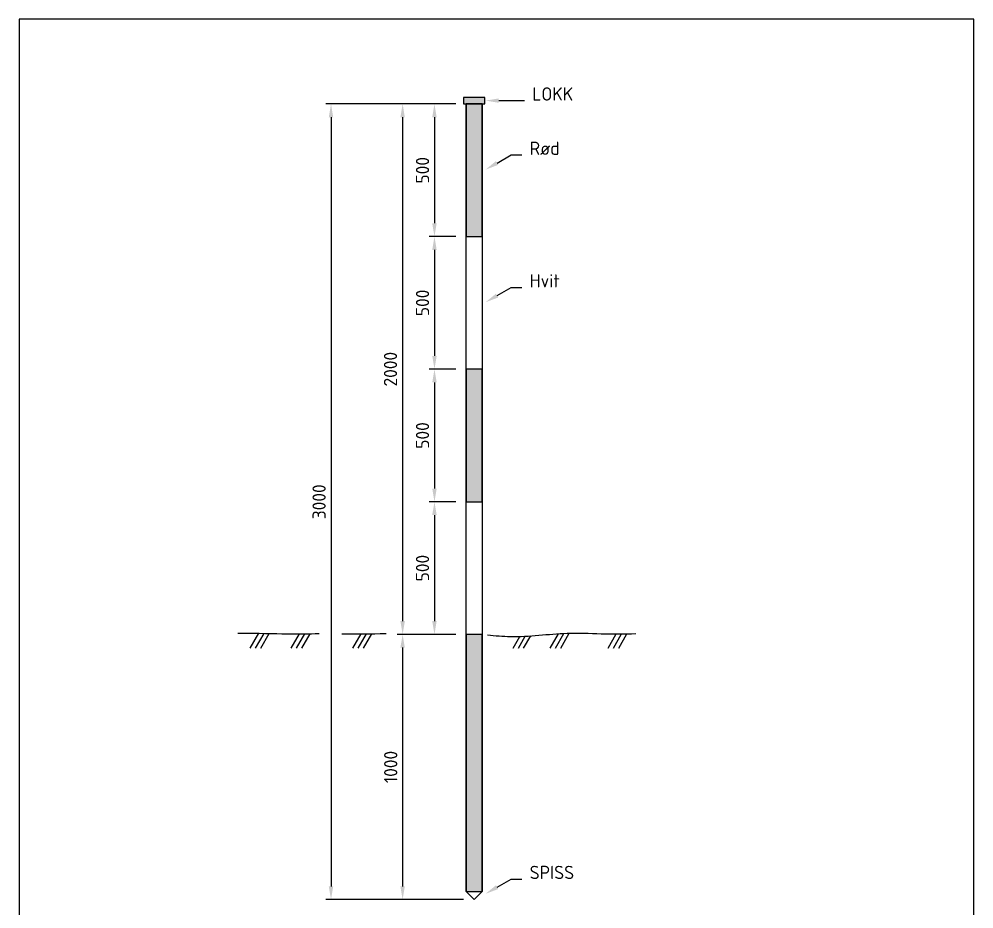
# Model space of a CAD drawing. Header units: millimetres. Extents: x 0 to 3600, y 0 to 5540.
# Drawn here: x 0 to 3600, y 2185 to 5540 of the extents above; entities that cross this region are included whole.
import ezdxf
from ezdxf import colors
from ezdxf.entities.mleader import LeaderData, LeaderLine
from ezdxf.math import Vec2, Vec3

# ---------------------------------------------------------------- set-up
doc = ezdxf.new("R2010")
doc.units = ezdxf.units.MM
for name, color, linetype in [('DIM-ISO_1-10', 4, 'Continuous'), ('RAMME', 7, 'Continuous'), ('Skravur-Sort', 250, 'Continuous'), ('Stolpe', 7, 'Continuous'), ('Strek-tynn', 8, 'Continuous')]:
    doc.layers.add(name, color=color, linetype=linetype)
doc.layers.add('Skravur-grå', color=7, linetype='Continuous', true_color=0xd3d3d3)
doc.layers.add('Skravur-Rød', color=1, linetype='Continuous', true_color=0xff0000)
doc.layers.add('Stolpe-kontur', color=4, linetype='Continuous', plot=False)
doc.styles.add('ISO25', font='ISO3098.shx')
doc.dimstyles.new('DIM-ISO_1-20', dxfattribs={"dimscale": 20, "dimtxt": 2.5, "dimasz": 2.5, "dimexe": 1, "dimexo": 2, "dimgap": 1, "dimtad": 1, "dimdec": 0, "dimdsep": 46, "dimtxsty": 'ISO25', "dimcen": 0, "dimclrd": 256, "dimclre": 256, "dimclrt": 2, "dimadec": 0, "dimazin": 0, "dimtp": 0.1, "dimtm": 0.1, "dimtfac": 0.71, "dimtdec": 0, "dimtmove": 0, "dimatfit": 3, "dimfxl": 1, "dimtzin": 0, "dimarcsym": 0})

# ---------------------------------------------------------------- blocks, each defined once
blk = doc.blocks.new('*D8')
at = {"layer": 'Defpoints', "color": 0, "transparency": 16777216}
for p in [(1686.1, 5220), (1566.1, 4720), (1686.1, 4720)]:
    blk.add_point(p, dxfattribs=at)
at = {"layer": 'DIM-ISO_1-10', "lineweight": -2, "transparency": 16777216}
for p, q in [((1646.1, 5220), (1546.1, 5220)), ((1566.1, 5170), (1566.1, 4770)), ((1646.1, 4720), (1546.1, 4720))]:
    blk.add_line(p, q, dxfattribs=at)
at = {"layer": 'DIM-ISO_1-10', "transparency": 16777216}
for points in [[(1557.7, 5170), (1574.4, 5170), (1566.1, 5220)], [(1557.7, 4770), (1574.4, 4770), (1566.1, 4720)]]:
    blk.add_solid(points, dxfattribs=at)
at = {"layer": 'DIM-ISO_1-10', "color": 2, "transparency": 16777216, "insert": (1521.1, 4970), "char_height": 50, "attachment_point": 5, "rotation": 90, "style": 'ISO25'}
blk.add_mtext('500', dxfattribs=at)
blk = doc.blocks.new('*D9')
at = {"layer": 'Defpoints', "color": 0, "transparency": 16777216}
for p in [(1686.1, 4720), (1566.1, 4220), (1686.1, 4220)]:
    blk.add_point(p, dxfattribs=at)
at = {"layer": 'DIM-ISO_1-10', "lineweight": -2, "transparency": 16777216}
for p, q in [((1646.1, 4720), (1546.1, 4720)), ((1566.1, 4670), (1566.1, 4270)), ((1646.1, 4220), (1546.1, 4220))]:
    blk.add_line(p, q, dxfattribs=at)
at = {"layer": 'DIM-ISO_1-10', "transparency": 16777216}
for points in [[(1557.7, 4670), (1574.4, 4670), (1566.1, 4720)], [(1557.7, 4270), (1574.4, 4270), (1566.1, 4220)]]:
    blk.add_solid(points, dxfattribs=at)
at = {"layer": 'DIM-ISO_1-10', "color": 2, "transparency": 16777216, "insert": (1521.1, 4470), "char_height": 50, "attachment_point": 5, "rotation": 90, "style": 'ISO25'}
blk.add_mtext('500', dxfattribs=at)
blk = doc.blocks.new('*D10')
at = {"layer": 'Defpoints', "color": 0, "transparency": 16777216}
for p in [(1686.1, 4220), (1566.1, 3720), (1686.1, 3720)]:
    blk.add_point(p, dxfattribs=at)
at = {"layer": 'DIM-ISO_1-10', "lineweight": -2, "transparency": 16777216}
for p, q in [((1646.1, 4220), (1546.1, 4220)), ((1566.1, 4170), (1566.1, 3770)), ((1646.1, 3720), (1546.1, 3720))]:
    blk.add_line(p, q, dxfattribs=at)
at = {"layer": 'DIM-ISO_1-10', "transparency": 16777216}
for points in [[(1557.7, 4170), (1574.4, 4170), (1566.1, 4220)], [(1557.7, 3770), (1574.4, 3770), (1566.1, 3720)]]:
    blk.add_solid(points, dxfattribs=at)
at = {"layer": 'DIM-ISO_1-10', "color": 2, "transparency": 16777216, "insert": (1521.1, 3970), "char_height": 50, "attachment_point": 5, "rotation": 90, "style": 'ISO25'}
blk.add_mtext('500', dxfattribs=at)
blk = doc.blocks.new('*D11')
at = {"layer": 'Defpoints', "color": 0, "transparency": 16777216}
for p in [(1686.1, 3720), (1566.1, 3220), (1686.1, 3220)]:
    blk.add_point(p, dxfattribs=at)
at = {"layer": 'DIM-ISO_1-10', "lineweight": -2, "transparency": 16777216}
for p, q in [((1646.1, 3720), (1546.1, 3720)), ((1566.1, 3670), (1566.1, 3270)), ((1646.1, 3220), (1546.1, 3220))]:
    blk.add_line(p, q, dxfattribs=at)
at = {"layer": 'DIM-ISO_1-10', "transparency": 16777216}
for points in [[(1557.7, 3670), (1574.4, 3670), (1566.1, 3720)], [(1557.7, 3270), (1574.4, 3270), (1566.1, 3220)]]:
    blk.add_solid(points, dxfattribs=at)
at = {"layer": 'DIM-ISO_1-10', "color": 2, "transparency": 16777216, "insert": (1521.1, 3470), "char_height": 50, "attachment_point": 5, "rotation": 90, "style": 'ISO25'}
blk.add_mtext('500', dxfattribs=at)
blk = doc.blocks.new('*D12')
at = {"layer": 'Defpoints', "color": 0, "transparency": 16777216}
for p in [(1686.1, 3220), (1446.1, 2220), (1716.1, 2220)]:
    blk.add_point(p, dxfattribs=at)
at = {"layer": 'DIM-ISO_1-10', "lineweight": -2, "transparency": 16777216}
for p, q in [((1646.1, 3220), (1426.1, 3220)), ((1446.1, 3170), (1446.1, 2270)), ((1676.1, 2220), (1426.1, 2220))]:
    blk.add_line(p, q, dxfattribs=at)
at = {"layer": 'DIM-ISO_1-10', "transparency": 16777216}
for points in [[(1437.7, 3170), (1454.4, 3170), (1446.1, 3220)], [(1437.7, 2270), (1454.4, 2270), (1446.1, 2220)]]:
    blk.add_solid(points, dxfattribs=at)
at = {"layer": 'DIM-ISO_1-10', "color": 2, "transparency": 16777216, "insert": (1401.1, 2720), "char_height": 50, "attachment_point": 5, "rotation": 90, "style": 'ISO25'}
blk.add_mtext('1000', dxfattribs=at)
blk = doc.blocks.new('*D13')
at = {"layer": 'Defpoints', "color": 0, "transparency": 16777216}
for p in [(1686.1, 5220), (1446.1, 3220), (1686.1, 3220)]:
    blk.add_point(p, dxfattribs=at)
at = {"layer": 'DIM-ISO_1-10', "lineweight": -2, "transparency": 16777216}
for p, q in [((1646.1, 5220), (1426.1, 5220)), ((1446.1, 5170), (1446.1, 3270)), ((1646.1, 3220), (1426.1, 3220))]:
    blk.add_line(p, q, dxfattribs=at)
at = {"layer": 'DIM-ISO_1-10', "transparency": 16777216}
for points in [[(1437.7, 5170), (1454.4, 5170), (1446.1, 5220)], [(1437.7, 3270), (1454.4, 3270), (1446.1, 3220)]]:
    blk.add_solid(points, dxfattribs=at)
at = {"layer": 'DIM-ISO_1-10', "color": 2, "transparency": 16777216, "insert": (1400.2, 4220), "char_height": 50, "attachment_point": 5, "rotation": 90, "style": 'ISO25'}
blk.add_mtext('2000', dxfattribs=at)
blk = doc.blocks.new('*D15')
at = {"layer": 'Defpoints', "color": 0, "transparency": 16777216}
for p in [(1686.1, 5220), (1176.1, 2220), (1716.1, 2220)]:
    blk.add_point(p, dxfattribs=at)
at = {"layer": 'DIM-ISO_1-10', "lineweight": -2, "transparency": 16777216}
for p, q in [((1646.1, 5220), (1156.1, 5220)), ((1176.1, 5170), (1176.1, 2270)), ((1676.1, 2220), (1156.1, 2220))]:
    blk.add_line(p, q, dxfattribs=at)
at = {"layer": 'DIM-ISO_1-10', "transparency": 16777216}
for points in [[(1167.7, 5170), (1184.4, 5170), (1176.1, 5220)], [(1167.7, 2270), (1184.4, 2270), (1176.1, 2220)]]:
    blk.add_solid(points, dxfattribs=at)
at = {"layer": 'DIM-ISO_1-10', "color": 2, "transparency": 16777216, "insert": (1131.1, 3720), "char_height": 50, "attachment_point": 5, "rotation": 90, "style": 'ISO25'}
blk.add_mtext('3000', dxfattribs=at)

msp = doc.modelspace()

# ---------------------------------------------------------------- hatches: boundary and pattern name
at = {"layer": 'Skravur-grå'}
h = msp.add_hatch(color=256, dxfattribs=at)
h.dxf.hatch_style = 1
h.paths.add_polyline_path([(1746.1, 3220), (1686.1, 3220), (1686.1, 2250), (1746.1, 2250)])
at = {"layer": 'Skravur-Rød'}
h = msp.add_hatch(color=256, dxfattribs=at)
h.dxf.hatch_style = 1
h.paths.add_polyline_path([(1686.1, 4720), (1746.1, 4720), (1746.1, 5220), (1686.1, 5220)])
h = msp.add_hatch(color=256, dxfattribs=at)
h.dxf.hatch_style = 1
h.paths.add_polyline_path([(1746.1, 4220), (1686.1, 4220), (1686.1, 3720), (1746.1, 3720)])
at = {"layer": 'Skravur-Sort'}
h = msp.add_hatch(color=256, dxfattribs=at)
h.dxf.hatch_style = 1
h.paths.add_polyline_path([(1756.1, 5220), (1756.1, 5245), (1676.1, 5245), (1676.1, 5220)])

# ---------------------------------------------------------------- linework, layer by layer
at = {"layer": 'DIM-ISO_1-10'}
msp.add_lwpolyline([(1676.1, 5220), (1756.1, 5220), (1756.1, 5245), (1676.1, 5245)], close=True, dxfattribs=at)
at = {"layer": 'RAMME'}
msp.add_lwpolyline([(0, 0), (3600, 0), (3600, 5540), (0, 5540)], close=True, dxfattribs=at)
at = {"layer": 'Stolpe'}
msp.add_lwpolyline([(1686.1, 2250), (1686.1, 5220), (1746.1, 5220), (1746.1, 2250), (1716.1, 2220)], close=True, dxfattribs=at)
at = {"layer": 'Stolpe-kontur'}
for points in [[(1686.1, 4720), (1746.1, 4720), (1746.1, 5220), (1686.1, 5220)], [(1686.1, 3720), (1746.1, 3720), (1746.1, 4220), (1686.1, 4220)], [(1686.1, 2250), (1746.1, 2250), (1746.1, 3220), (1686.1, 3220)]]:
    msp.add_lwpolyline(points, close=True, dxfattribs=at)
at = {"layer": 'Strek-tynn'}
for p, q in [((871.7, 3168.5), (903.8, 3224.2)), ((891.7, 3168.5), (923.6, 3223.8)), ((911.7, 3168.5), (943.4, 3223.5)), ((1026.4, 3168.5), (1057.1, 3221.6)), ((1046.4, 3168.5), (1077.1, 3221.7)), ((1066.4, 3168.5), (1097.4, 3222.1)), ((1258.6, 3168.5), (1289.3, 3221.6)), ((1278.6, 3168.5), (1309.3, 3221.7)), ((1298.6, 3168.5), (1329.6, 3222.1)), ((1862.4, 3168.5), (1887.7, 3212.4)), ((1882.4, 3168.5), (1908.2, 3213.2)), ((1902.4, 3168.5), (1929, 3214.5)), ((2002.1, 3168.5), (2033.4, 3222.6)), ((2022.1, 3168.5), (2054, 3223.8)), ((2042.1, 3168.5), (2074.5, 3224.5)), ((2221.1, 3168.5), (2251.7, 3221.6)), ((2241.1, 3168.5), (2271.8, 3221.7)), ((2261.1, 3168.5), (2292, 3222.1))]:
    msp.add_line(p, q, dxfattribs=at)
for points in [[(824.3, 3224.8), (983.6, 3224.5), (1055.8, 3218.5), (1130.9, 3223.7)], [(1216.5, 3222.3), (1284.4, 3221.3), (1323.4, 3221), (1383.7, 3223.7)]]:
    msp.add_open_spline(points, degree=3, dxfattribs=at)
msp.add_open_spline([(1766.1, 3218), (1795, 3215.1), (1895, 3206.4), (2080.2, 3235.1), (2236.3, 3217.5), (2325.5, 3223.7)], degree=3, knots=[20.059576, 20.059576, 20.059576, 20.059576, 107.06225, 320.940217, 576.425739, 576.425739, 576.425739, 576.425739], dxfattribs=at)

# ---------------------------------------------------------------- dimensions: what is measured, and where the dimension line sits
at = {"layer": 'DIM-ISO_1-10'}
for base, p2, picture, middle in [((1176.1, 2220), (1716.1, 2220), '*D15', (1131.1, 3720)), ((1446.1, 3220), (1686.1, 3220), '*D13', (1400.2, 4220)), ((1566.1, 4720), (1686.1, 4720), '*D8', (1521.1, 4970))]:
    dim = msp.add_linear_dim(base=base, p1=(1686.1, 5220), p2=p2, angle=90, dimstyle='DIM-ISO_1-20', dxfattribs=at)
    dim.commit()
    dim.dimension.update_dxf_attribs({"geometry": picture, "text_midpoint": middle})
for base, p1, p2, picture, middle in [((1566.1, 4220), (1686.1, 4720), (1686.1, 4220), '*D9', (1521.1, 4470)), ((1566.1, 3720), (1686.1, 4220), (1686.1, 3720), '*D10', (1521.1, 3970)), ((1566.1, 3220), (1686.1, 3720), (1686.1, 3220), '*D11', (1521.1, 3470)), ((1446.1, 2220), (1686.1, 3220), (1716.1, 2220), '*D12', (1401.1, 2720))]:
    dim = msp.add_linear_dim(base=base, p1=p1, p2=p2, angle=90, dimstyle='DIM-ISO_1-20', override={"dimtmove": 1}, dxfattribs=at)
    dim.commit()
    dim.dimension.update_dxf_attribs({"geometry": picture, "text_midpoint": middle})

# ---------------------------------------------------------------- leaders
ml = msp.add_multileader_mtext('Standard', dxfattribs=at)
ml.set_content('LOKK', color=2, style='ISO25')
ml.set_leader_properties()
ml.build(insert=Vec2(0, 0))
ml.multileader.update_dxf_attribs({"text_left_attachment_type": 7, "text_right_attachment_type": 7, "text_top_attachment_type": 10, "text_bottom_attachment_type": 10, "dogleg_length": 2, "arrow_head_size": 50, "scale": 20})
ctx = ml.context
ctx.base_point, ctx.scale, ctx.char_height, ctx.arrow_head_size, ctx.landing_gap_size, ctx.plane_origin = Vec3(1905.1, 5232.7), 20, 50, 50, 30, Vec3(1758.6, 5232.7)
ctx.left_attachment, ctx.right_attachment, ctx.top_attachment, ctx.bottom_attachment = 7, 7, 10, 10
notes = []
notes.append((ctx, [(0, (1, 1, 0), (1865.1, 5232.7), (1, 0), 40, [(0, [(1758.6, 5232.7)], 0, [])])]))
ctx.mtext.insert, ctx.mtext.flow_direction = Vec3(1935.1, 5282.7), 5
ml = msp.add_multileader_mtext('Standard', dxfattribs=at)
ml.set_content('Rød', color=2, style='ISO25')
ml.set_leader_properties()
ml.build(insert=Vec2(0, 0))
ml.multileader.update_dxf_attribs({"text_left_attachment_type": 7, "text_right_attachment_type": 7, "text_top_attachment_type": 10, "text_bottom_attachment_type": 10, "dogleg_length": 2, "arrow_head_size": 50, "scale": 20})
ctx = ml.context
ctx.base_point, ctx.scale, ctx.char_height, ctx.arrow_head_size, ctx.landing_gap_size, ctx.plane_origin = Vec3(1895.1, 5028), 20, 50, 50, 30, Vec3(1758.6, 4972.3)
ctx.left_attachment, ctx.right_attachment, ctx.top_attachment, ctx.bottom_attachment = 7, 7, 10, 10
notes.append((ctx, [(0, (1, 1, 0), (1855.1, 5028), (1, 0), 40, [(0, [(1758.6, 4972.3)], 0, [])])]))
ctx.mtext.insert, ctx.mtext.flow_direction = Vec3(1925.1, 5078), 5
ml = msp.add_multileader_mtext('Standard', dxfattribs=at)
ml.set_content('Hvit', color=2, style='ISO25')
ml.set_leader_properties()
ml.build(insert=Vec2(0, 0))
ml.multileader.update_dxf_attribs({"text_left_attachment_type": 7, "text_right_attachment_type": 7, "text_top_attachment_type": 10, "text_bottom_attachment_type": 10, "dogleg_length": 2, "arrow_head_size": 50, "scale": 20})
ctx = ml.context
ctx.base_point, ctx.scale, ctx.char_height, ctx.arrow_head_size, ctx.landing_gap_size, ctx.plane_origin = Vec3(1895.1, 4528), 20, 50, 50, 30, Vec3(1758.6, 4472.3)
ctx.left_attachment, ctx.right_attachment, ctx.top_attachment, ctx.bottom_attachment = 7, 7, 10, 10
notes.append((ctx, [(0, (1, 1, 0), (1855.1, 4528), (1, 0), 40, [(0, [(1758.6, 4472.3)], 0, [])])]))
ctx.mtext.insert, ctx.mtext.flow_direction = Vec3(1925.1, 4578), 5
ml = msp.add_multileader_mtext('Standard', dxfattribs=at)
ml.set_content('SPISS', color=2, style='ISO25')
ml.set_leader_properties()
ml.build(insert=Vec2(0, 0))
ml.multileader.update_dxf_attribs({"text_left_attachment_type": 7, "text_right_attachment_type": 7, "text_top_attachment_type": 10, "text_bottom_attachment_type": 10, "dogleg_length": 2, "arrow_head_size": 50, "scale": 20})
ctx = ml.context
ctx.base_point, ctx.scale, ctx.char_height, ctx.arrow_head_size, ctx.landing_gap_size, ctx.plane_origin = Vec3(1895.1, 2297.5), 20, 50, 50, 30, Vec3(1758.6, 2241.8)
ctx.left_attachment, ctx.right_attachment, ctx.top_attachment, ctx.bottom_attachment = 7, 7, 10, 10
notes.append((ctx, [(0, (1, 1, 0), (1855.1, 2297.5), (1, 0), 40, [(0, [(1758.6, 2241.8)], 0, [])])]))
ctx.mtext.insert, ctx.mtext.flow_direction = Vec3(1925.1, 2347.5), 5
for ctx, leaders in notes:
    for number, flags, end, landing, length, lines in leaders:
        leader = LeaderData()
        leader.index, (leader.has_last_leader_line, leader.has_dogleg_vector, leader.attachment_direction) = number, flags
        leader.last_leader_point, leader.dogleg_vector, leader.dogleg_length = Vec3(end), Vec3(landing), length
        for number, points, colour, breaks in lines:
            line = LeaderLine()
            line.index, line.vertices, line.color, line.breaks = number, Vec3.list(points), colors.encode_raw_color(colour), breaks
            leader.lines.append(line)
        ctx.leaders.append(leader)

doc.saveas('drawing.dxf')
